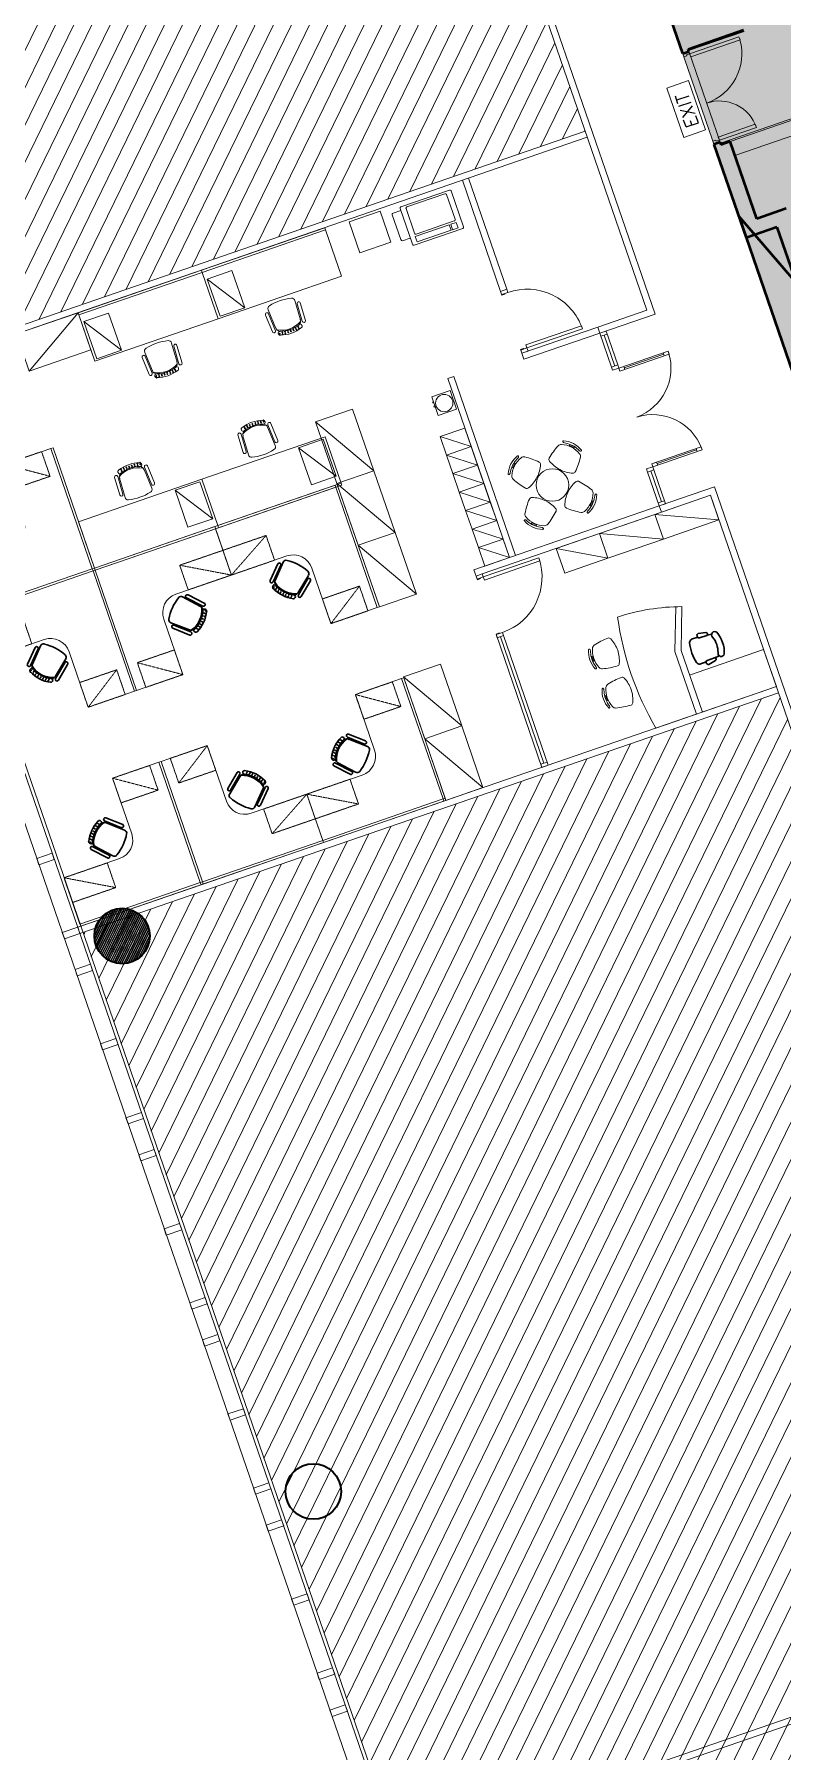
# Model space of a CAD drawing. Extents: x 760773 to 1075934, y 719259 to 1013331.
# Drawn here: x 786319 to 797774, y 768728 to 795023 of the extents above; entities that cross this region are included whole.
import ezdxf

# ---------------------------------------------------------------- set-up
doc = ezdxf.new("R2010")
doc.units = 0
doc.header["$MEASUREMENT"] = 0
doc.linetypes.add('HIDDEN', pattern=[0.375, 0.25, -0.125])
for name, color, linetype, lineweight in [('27', 7, 'Continuous', 0), ('72471 FF-FUR', 9, 'Continuous', 30), ('A-Door', 4, 'Continuous', 0), ('A-WALL', 2, 'Continuous', 0), ('A-WALL-MEET', 2, 'Continuous', 0), ('F45NOT', 1, 'Continuous', 0), ('spare0', 7, 'Continuous', 0), ('spare5', 7, 'Continuous', 0)]:
    doc.layers.add(name, color=color, linetype=linetype, lineweight=lineweight)
for name, color, linetype in [('a-hatch', 5, 'Continuous'), ('e-b-shell', 253, 'Continuous'), ('N-B-WALL', 3, 'Continuous')]:
    doc.layers.add(name, color=color, linetype=linetype)
doc.styles.add('MONOTXT', font='romans.shx')
pattern_1 = [(244, (811611.96, 819556.77), (224.6985, -109.5928), [])]

# ---------------------------------------------------------------- blocks, each defined once
blk = doc.blocks.new('AnonymousCell')
at = {"layer": 'e-b-shell', "lineweight": 0, "flags": 128}
for points in [[(-17.036, -5.814), (-17.004, -5.908), (-16.767, -5.827), (-16.8, -5.732), (-17.036, -5.814)], [(-16.06, -8.65), (-16.027, -8.745), (-15.791, -8.664), (-15.823, -8.569), (-16.06, -8.65)], [(-15.083, -11.487), (-15.05, -11.582), (-14.814, -11.5), (-14.847, -11.406), (-15.083, -11.487)], [(-14.106, -14.324), (-14.074, -14.418), (-13.837, -14.337), (-13.87, -14.242), (-14.106, -14.324)], [(-13.13, -17.16), (-13.097, -17.255), (-12.861, -17.173), (-12.893, -17.079), (-13.13, -17.16)]]:
    blk.add_lwpolyline(points, dxfattribs=at)
blk = doc.blocks.new('AnonymousCell2')
at = {"layer": 'e-b-shell', "lineweight": 0, "flags": 128}
for points in [[(-17.036, -5.814), (-17.004, -5.908), (-16.768, -5.827), (-16.8, -5.732), (-17.036, -5.814)], [(-16.06, -8.65), (-16.027, -8.745), (-15.791, -8.664), (-15.823, -8.569), (-16.06, -8.65)], [(-15.083, -11.487), (-15.051, -11.582), (-14.814, -11.5), (-14.847, -11.406), (-15.083, -11.487)], [(-14.106, -14.324), (-14.074, -14.418), (-13.837, -14.337), (-13.87, -14.242), (-14.106, -14.324)], [(-13.13, -17.16), (-13.097, -17.255), (-12.861, -17.173), (-12.893, -17.079), (-13.13, -17.16)]]:
    blk.add_lwpolyline(points, dxfattribs=at)
blk = doc.blocks.new('AnonymousCell19')
at = {"layer": 'e-b-shell', "lineweight": 0, "flags": 128}
for points in [[(-0.536, 0.546), (-0.63, 0.513), (-0.614, 0.466), (-0.567, 0.482), (-0.571, 0.496), (-0.524, 0.513), (-0.536, 0.546)], [(-0.524, 0.513), (0.232, 0.773), (0.249, 0.726), (-0.508, 0.465), (-0.524, 0.513)], [(-0.068, -0.811), (0.499, -0.616), (0.482, -0.568), (-0.085, -0.764), (-0.068, -0.811)], [(-0.057, -0.844), (-0.151, -0.877), (-0.168, -0.829), (-0.12, -0.813), (-0.116, -0.827), (-0.068, -0.811), (-0.057, -0.844)]]:
    blk.add_lwpolyline(points, dxfattribs=at)
at = {"layer": 'e-b-shell', "lineweight": 0}
for centre, radius, start, end in [((-0.524, 0.513), 0.8, 289.0057, 15.4272), ((-0.068, -0.811), 0.6, 19.0152, 109.0259)]:
    blk.add_arc(centre, radius, start, end, dxfattribs=at)
blk = doc.blocks.new('E1')
at = {"color": 0, "linetype": 'ByBlock', "lineweight": -2, "extrusion": (0, 0, -1), "flags": 128}
blk.add_lwpolyline([(0.004, 0), (-0.004, 0), (-0.004, -0.0035), (0.004, -0.0035), (0.004, 0)], dxfattribs=at)
at = {"color": 0, "linetype": 'ByBlock', "lineweight": -2, "style": 'MONOTXT'}
blk.add_text('EXIT', height=0.002, rotation=359.9989, dxfattribs=at).set_placement((-0.00293, -0.00283))
blk = doc.blocks.new('A$C65D22729')
at = {"layer": 'A-Door', "color": 4, "linetype": 'Continuous', "lineweight": 0, "ltscale": 0.001}
for p, q in [((820, -175), (180, -175)), ((820, -1725), (180, -1725))]:
    blk.add_line(p, q, dxfattribs=at)
at = {"layer": 'A-Door', "color": 4, "linetype": 'Continuous', "lineweight": 0, "ltscale": 0.001, "flags": 128}
for points in [[(0, -100), (100, -100), (100, -150), (0, -150), (0, -100)], [(100, -150), (100, -200), (900, -200), (900, -150), (100, -150)], [(0, -1750), (0, -1800), (100, -1800), (100, -1750), (0, -1750)], [(100, -1750), (100, -1700), (900, -1700), (900, -1750), (100, -1750)]]:
    blk.add_lwpolyline(points, dxfattribs=at)
for points in [[(100, -200), (180, -200), (180, -150), (100, -150)], [(900, -200), (820, -200), (820, -150), (900, -150)], [(100, -1700), (180, -1700), (180, -1750), (100, -1750)], [(900, -1700), (820, -1700), (820, -1750), (900, -1750)]]:
    blk.add_lwpolyline(points, close=True, dxfattribs=at)
at = {"layer": 'A-Door', "color": 4, "linetype": 'Continuous', "lineweight": 0, "ltscale": 0.001}
for centre, start, end in [((100, -150), 271.3024, 358.2101), ((100, -1750), 1.7899, 88.6976)]:
    blk.add_arc(centre, 800, start, end, dxfattribs=at)
blk = doc.blocks.new('A$C54586AE9')
at = {"layer": 'A-Door', "color": 4, "linetype": 'Continuous', "lineweight": 0, "ltscale": 0.001, "flags": 128}
for points in [[(0, -50), (100, -50), (100, 0), (0, 0), (0, -60)], [(0, -60), (50, -60), (50, -50), (0, -50)], [(0, -950), (0, -940), (50, -940), (50, -950), (0, -950)], [(0, -950), (0, -1000), (100, -1000), (100, -950), (0, -950)], [(100, -950), (100, -900), (1000, -900), (1000, -950), (100, -950)]]:
    blk.add_lwpolyline(points, dxfattribs=at)
at = {"layer": 'A-Door', "color": 4, "linetype": 'Continuous', "lineweight": 0, "ltscale": 0.001}
blk.add_arc((100, -950), 900, 360, 90, dxfattribs=at)
blk = doc.blocks.new('CP311')
at = {"color": 0, "linetype": 'ByBlock', "lineweight": -2, "flags": 128}
for points in [[(0.29, 0, 0.414214), (0.31, 0.02), (0.31, 0.808, 0.414214), (0.29, 0.828), (-0.29, 0.828, 0.414214), (-0.31, 0.808), (-0.31, 0.02, 0.414214), (-0.29, 0), (0.29, 0)], [(0.258, 0.831), (0.258, 0.955, 0.414214), (0.238, 0.975), (-0.164, 0.975, 0.340481), (-0.192, 0.955), (-0.192, 0.831)], [(0.259, 0.086, 0.414214), (0.279, 0.106), (0.279, 0.724, 0.414214), (0.259, 0.744), (-0.141, 0.744, 0.414214), (-0.161, 0.724), (-0.161, 0.106, 0.414214), (-0.141, 0.086), (0.259, 0.086)]]:
    blk.add_lwpolyline(points, format="xyb", dxfattribs=at)
for points in [[(-0.279, 0.197), (-0.19, 0.197), (-0.19, 0.748), (-0.279, 0.748), (-0.279, 0.197)], [(-0.279, 0.086), (-0.19, 0.086), (-0.19, 0.175), (-0.279, 0.175), (-0.279, 0.086)]]:
    blk.add_lwpolyline(points, dxfattribs=at)
blk = doc.blocks.new('X7')
at = {"color": 0}
for p in [(36.290625, 43.35625), (36.334375, 43.35625), (36.378125, 43.35625), (36.421875, 43.35625), (36.465625, 43.35625), (36.509375, 43.35625), (36.553125, 43.35625), (36.596875, 43.35625)]:
    blk.add_point(p, dxfattribs=at)
blk = doc.blocks.new('c71')
at = {"color": 0, "linetype": 'ByBlock'}
for p, q in [((-0.268, 0.415), (-0.281, 0.135)), ((-0.218, 0.411), (-0.231, 0.131)), ((-0.2, 0.38), (-0.218, 0.073)), ((-0.192, 0.467), (-0.192, 0.475)), ((0.192, 0.467), (0.192, 0.475)), ((0.199, 0.378), (0.217, 0.074)), ((0.218, 0.411), (0.231, 0.131)), ((0.268, 0.415), (0.281, 0.135))]:
    blk.add_line(p, q, dxfattribs=at)
for centre, radius, start, end in [((0, 0.004), 0.524, 70.4182, 109.1761), ((-0.243, 0.413), 0.025, 356.2298, 176.2298), ((-0.118, 0.372), 0.082, 119.0663, 178.9882), ((0, 0.076), 0.382, 59.7683, 120.2317), ((-0.167, 0.474), 0.025, 100.3884, 177.4438), ((-0.167, 0.466), 0.025, 177.4438, 294.5277), ((0, 0.004), 0.467, 70.4182, 109.1761), ((0.167, 0.466), 0.025, 245.4723, 2.5562), ((0.117, 0.372), 0.0823, 1.0429, 60.6025), ((0.167, 0.474), 0.025, 2.5562, 69.1297), ((0.243, 0.413), 0.025, 3.7702, 183.7702), ((-0.256, 0.133), 0.025, 176.2298, 356.2298), ((-0.168, 0.069), 0.05, 176.2298, 256.6171), ((-0.002, 0.764), 0.764, 256.6171, 283.7289), ((0.167, 0.07), 0.05, 283.7289, 3.7913), ((0.256, 0.133), 0.025, 183.7702, 3.7702)]:
    blk.add_arc(centre, radius, start, end, dxfattribs=at)
for p in [(-36.463, -42.857), (-36.463, -42.882)]:
    blk.add_blockref('X7', p, dxfattribs=at)
blk = doc.blocks.new('ws-20001')
at = {"lineweight": -2}
for p, q in [((-2.015, -0.815), (-2.015, -0.065)), ((-1.115, -0.815), (-2.015, -0.815)), ((-0.815, -2.015), (-0.815, -1.115)), ((-0.815, -2.015), (-0.03, -2.015)), ((-0.065, -2.015), (-0.815, -2.015))]:
    blk.add_line(p, q, dxfattribs=at)
at = {"linetype": 'HIDDEN', "lineweight": -2, "ltscale": 0.001}
for p, q in [((-2.015, -0.815), (-1.615, -0.215)), ((-0.815, -2.015), (-0.415, -1.315))]:
    blk.add_line(p, q, dxfattribs=at)
at = {"lineweight": -2, "extrusion": (0, 0, -1), "flags": 128}
for points in [[(0.065, -0.065), (2.015, -0.065), (2.015, -0.03), (0.065, -0.03), (0.065, -0.065)], [(0.065, -2.015), (0.065, -0.065), (0.03, -0.065), (0.03, -2.015)]]:
    blk.add_lwpolyline(points, dxfattribs=at)
at = {"linetype": 'HIDDEN', "lineweight": -2, "ltscale": 0.001, "flags": 128}
for points in [[(-1.615, -0.215), (-2.015, -0.215), (-2.015, -0.815), (-1.615, -0.815), (-1.615, -0.215)], [(-0.415, -1.315), (-0.815, -1.315), (-0.815, -2.015), (-0.415, -2.015), (-0.415, -1.315)]]:
    blk.add_lwpolyline(points, dxfattribs=at)
at = {"lineweight": -2, "extrusion": (0, 0, -1)}
blk.add_lwpolyline([(0.065, -0.03), (0.03, -0.03), (0.03, -0.065), (0.065, -0.065)], close=True, dxfattribs=at)
at = {"lineweight": -2}
blk.add_arc((-1.115, -1.115), 0.3, 0, 89.9862, dxfattribs=at)
at = {"lineweight": -2, "rotation": 136.37928158431}
blk.add_blockref('c71', (-0.996, -0.996), dxfattribs=at)
blk = doc.blocks.new('cab100019')
at = {"layer": '72471 FF-FUR', "lineweight": 0, "ltscale": 0.001}
blk.add_line((-0.893, 0.75), (0, 0), dxfattribs=at)
at = {"layer": '72471 FF-FUR', "lineweight": 0, "ltscale": 0.001, "flags": 128}
blk.add_lwpolyline([(0, 0), (-0.326, 0.946), (-0.893, 0.75), (-0.567, -0.195), (0, 0)], dxfattribs=at)
blk = doc.blocks.new('cab100020')
at = {"layer": '72471 FF-FUR', "lineweight": 0, "ltscale": 0.001}
blk.add_line((-0.893, 0.75), (0, 0), dxfattribs=at)
at = {"layer": '72471 FF-FUR', "lineweight": 0, "ltscale": 0.001, "flags": 128}
blk.add_lwpolyline([(0, 0), (-0.326, 0.946), (-0.893, 0.75), (-0.567, -0.195), (0, 0)], dxfattribs=at)
blk = doc.blocks.new('X301')
at = {"color": 0}
for p in [(36290.625, 43356.25), (36334.375, 43356.25), (36378.125, 43356.25), (36421.875, 43356.25), (36465.625, 43356.25), (36509.375, 43356.25), (36553.125, 43356.25), (36596.875, 43356.25)]:
    blk.add_point(p, dxfattribs=at)
blk = doc.blocks.new('c7_21')
at = {"color": 0, "linetype": 'ByBlock', "lineweight": -2}
for p, q in [((-268, 415), (-281, 135)), ((-218, 411), (-231, 131)), ((-200, 380), (-218, 73)), ((-192, 467), (-192, 475)), ((192, 467), (192, 475)), ((199, 378), (217, 74)), ((218, 411), (231, 131)), ((268, 415), (281, 135))]:
    blk.add_line(p, q, dxfattribs=at)
for centre, radius, start, end in [((0, 4), 524, 70.4182, 109.1761), ((-243, 413), 25, 356.2298, 176.2298), ((-118, 372), 82, 119.0663, 178.9882), ((0, 76), 382, 59.7683, 120.2317), ((-167, 474), 25, 100.3884, 177.4438), ((-167, 466), 25, 177.4438, 294.5277), ((0, 4), 467, 70.4182, 109.1761), ((167, 466), 25, 245.4723, 2.5562), ((117, 372), 82.3, 1.0429, 60.6025), ((167, 474), 25, 2.5562, 69.1297), ((243, 413), 25, 3.7702, 183.7702), ((-256, 133), 25, 176.2298, 356.2298), ((-168, 69), 50, 176.2298, 256.6171), ((-2, 764), 764, 256.6171, 283.7289), ((167, 70), 50, 283.7289, 3.7913), ((256, 133), 25, 183.7702, 3.7702)]:
    blk.add_arc(centre, radius, start, end, dxfattribs=at)
for p in [(-36463, -42857), (-36463, -42882)]:
    blk.add_blockref('X301', p, dxfattribs=at)
blk = doc.blocks.new('CHAIR12')
at = {"color": 0, "linetype": 'ByBlock', "ltscale": 0.5, "flags": 128}
for points in [[(-0.0098, -0.0075), (-0.009, -0.0121, 0.736549), (-0.0071, -0.012), (-0.0072, -0.0073, 0.857709), (-0.0098, -0.0075)], [(0.0069, -0.0151), (0.0072, -0.0123, -0.085099), (0.0071, -0.012), (0.0072, -0.0073, -0.186029), (0.0078, -0.0065), (0.0079, -0.0025, 0.23574), (0.0064, -0.0008, 0.124929), (-0.0064, -0.0008, 0.23574), (-0.0079, -0.0025), (-0.0078, -0.0065, -0.186029), (-0.0072, -0.0073), (-0.0071, -0.012, -0.085099), (-0.0072, -0.0123), (-0.0069, -0.0151)]]:
    blk.add_lwpolyline(points, format="xyb", dxfattribs=at)
at = {"color": 0, "linetype": 'ByBlock', "ltscale": 0.5, "extrusion": (0, 0, -1), "flags": 128}
for points in [[(-0.0098, -0.0075), (-0.009, -0.0121, 0.736549), (-0.0071, -0.012), (-0.0072, -0.0073, 0.857709), (-0.0098, -0.0075)], [(0.005, -0.015, -0.178907), (-0.005, -0.015, 0.986284), (-0.0069, -0.0183, 0.201081), (0.0069, -0.0183, 0.986284), (0.005, -0.015)]]:
    blk.add_lwpolyline(points, format="xyb", dxfattribs=at)
blk = doc.blocks.new('Chair071')
at = {"lineweight": -2, "flags": 128}
for points in [[(0, 0.0155, 0.104546), (-0.0062, 0.0142, 0.229348), (-0.0077, 0.0125, 0.05399), (-0.009, 0.0032, 0.308249), (-0.008, 0.0017, 0.103199), (0, 0, 0.103199)], [(-0.0043, 0.0161, -0.142221), (0.0043, 0.0161), (0.0051, 0.0159, 0.047635), (0.0057, 0.0158, 0.083355), (0.0061, 0.0159, 0.222875), (0.0063, 0.016, 0.153024), (0.0064, 0.0164, 0.213168), (0.0062, 0.0167, 0.211623), (-0.0062, 0.0167, 0.213168), (-0.0064, 0.0164, 0.153024), (-0.0063, 0.016, 0.222875), (-0.0061, 0.0159, 0.083355), (-0.0057, 0.0158, 0.047635), (-0.0051, 0.0159), (-0.0043, 0.0161)], [(0, 0, 0.103199), (0.008, 0.0017, 0.308249), (0.009, 0.0032, 0.05399), (0.0077, 0.0125, 0.229348), (0.0062, 0.0142, 0.104546), (0, 0.0155, 0.104546)]]:
    blk.add_lwpolyline(points, format="xyb", dxfattribs=at)
at = {"color": 8, "lineweight": -2, "true_color": 0x7f7f7f, "flags": 128}
blk.add_lwpolyline([(0.0016, 0.0158), (0.0016, 0.0165), (-0.0016, 0.0165), (-0.0016, 0.0158), (0.0016, 0.0158)], dxfattribs=at)
blk = doc.blocks.new('mgr11')
at = {"color": 0, "lineweight": -2}
for p, q in [((-1.639, 0), (-1.639, -1.015)), ((-2.298, 0), (-0.345, 0)), ((-1.545, -0.998), (-1.545, 0)), ((-1.405, -1.659), (-1.639, -1.015)), ((-1.315, -1.63), (-1.545, -0.998))]:
    blk.add_line(p, q, dxfattribs=at)
at = {"color": 0, "lineweight": -2, "extrusion": (0, 0, -1), "flags": 128}
blk.add_lwpolyline([(0.345, 0), (0.345, -0.6), (1.545, -0.6)], dxfattribs=at)
at = {"color": 0, "lineweight": -2}
for centre, radius, start, end in [((2.225, -0.9), 4.612, 168.7476, 191.2501), ((-2.345, 1.4), 3.2, 270.8431, 288.7751)]:
    blk.add_arc(centre, radius, start, end, dxfattribs=at)
for name, p, xscale, yscale, zscale, rotation in [('Chair071', (-2.464, -0.682), 24.99999997136144, 25.00000008692805, 25.00000002914472, 90.00000289454144), ('CHAIR12', (-1.403, -0.908), 25.39998628385365, 25.39998628385365, 25.39998628385365, 90), ('Chair071', (-2.464, -1.317), 24.99999997136144, 25.00000008692805, 25.00000002914472, 90.00000289454144)]:
    blk.add_blockref(name, p, dxfattribs=dict(at, xscale=xscale, yscale=yscale, zscale=zscale, rotation=rotation))
blk = doc.blocks.new('CAB1000-A1')
at = {"color": 0, "linetype": 'ByBlock', "lineweight": -2}
blk.add_line((0.45, 1), (0.05, 0.1), dxfattribs=at)
at = {"color": 0, "linetype": 'ByBlock', "lineweight": -2, "flags": 128}
blk.add_lwpolyline([(0.05, 0.1), (0.45, 0.1), (0.45, 1), (0.05, 1), (0.05, 0.1)], dxfattribs=at)

msp = doc.modelspace()

# ---------------------------------------------------------------- hatches: boundary and pattern name
at = {"layer": '27', "lineweight": 0, "true_color": 0x636466}
h = msp.add_hatch(dxfattribs=at)
h.set_pattern_fill('ANSI31', color=251, scale=2000)
h.set_pattern_definition(pattern_1)
h.paths.add_polyline_path([(801994.60271, 810545.9248), (800481.77299, 810025.01575), (800807.33131, 809079.4979), (790618.82767, 805571.41801), (794761.71859, 793539.58913), (784100.16858, 789868.52306), (777964.13202, 807693.61087), (800326.03156, 815391.80729)])
h = msp.add_hatch(dxfattribs=at)
h.set_pattern_fill('ANSI31', color=251, scale=2000)
h.set_pattern_definition(pattern_1)
h.paths.add_polyline_path([(808593.72057, 758588.67064), (805848.07153, 766564.93363), (804239.35759, 766013.22891), (803354.46909, 768578.02079), (802410.91258, 768253.11555), (801144.23579, 771931.81204), (802089.76907, 772257.38526), (799709.34075, 779170.65106), (798763.82232, 778845.08296), (798047.57238, 780925.22382), (798993.09081, 781250.79193), (797724.38882, 784935.37005), (787062.84354, 781264.30566), (796325.63848, 754364.26354)])
at = {"layer": 'a-hatch', "lineweight": 0}
h = msp.add_hatch(dxfattribs=at)
h.set_pattern_fill('ANSI32', color=256, scale=75)
h.set_pattern_definition([(244, (811611.96, 819556.772), (25.278583, -12.329189), []), (244, (811599.424, 819552.456), (25.278583, -12.329189), [])])
edge = h.paths.add_edge_path()
edge.add_arc((784731.55625, 789726.06045), 425, 0, 360)
edge = h.paths.add_edge_path()
edge.add_arc((787664.47619, 781208.23715), 425, 0, 360)
at = {"layer": 'spare5', "linetype": 'Continuous', "true_color": 0x7f7f7f}
msp.add_hatch(color=8, dxfattribs=at).paths.add_polyline_path([(798530.57828, 788121.87453), (792906.48599, 804455.65598), (801652.68868, 807467.21508), (807276.79282, 791133.36317)])

# ---------------------------------------------------------------- linework, layer by layer
at = {"layer": '72471 FF-FUR', "lineweight": 0, "ltscale": 0.001}
for p, q in [((788970.33929, 791271.96344), (789543.88761, 790834.87956)), ((787079.30214, 790620.82713), (787652.85046, 790183.74325)), ((793014.7847, 788707.58883), (792538.90623, 788861.01694)), ((790943.6714, 788252.07833), (790370.12308, 788689.16221)), ((793112.45514, 788423.93326), (792636.57668, 788577.36137)), ((793210.12559, 788140.27769), (792734.24712, 788293.70579)), ((789052.63425, 787600.94202), (788479.08593, 788038.02591)), ((793307.79604, 787856.62211), (792831.91757, 788010.05022)), ((793405.46648, 787572.96654), (792929.58801, 787726.39465)), ((793503.13693, 787289.31097), (793027.25846, 787442.73908)), ((793600.80737, 787005.6554), (793124.9289, 787159.0835)), ((795110.86043, 786996.79729), (794318.7699, 787147.10766))]:
    msp.add_line(p, q, dxfattribs=at)
at = {"layer": '72471 FF-FUR', "lineweight": 0}
msp.add_line((793184.15198, 786756.42737), (793089.60012, 786723.87055), dxfattribs=at)
at = {"layer": '72471 FF-FUR', "lineweight": 0, "ltscale": 0.001, "flags": 128}
for points in [[(791781.72845, 791838.73972), (791308.96955, 791675.9545), (791146.18433, 792148.7134), (791618.94324, 792311.49862), (791781.72845, 791838.73972)], [(789135.69644, 790666.39997), (791026.73358, 791317.53628), (790782.55747, 792026.67521), (788891.52032, 791375.5389), (789135.69644, 790666.39997)], [(787244.65929, 790015.26366), (789135.69644, 790666.39997), (788891.52032, 791375.5389), (787000.48317, 790724.40259), (787244.65929, 790015.26366)], [(789543.88761, 790834.87956), (789165.68018, 790704.6523), (788970.33929, 791271.96344), (789348.54672, 791402.19071), (789543.88761, 790834.87956)], [(787652.85046, 790183.74325), (787274.64303, 790053.51599), (787079.30214, 790620.82713), (787457.50957, 790751.0544), (787652.85046, 790183.74325)], [(790778.31426, 788857.6418), (788887.27711, 788206.50549), (789131.45322, 787497.36656), (791022.49037, 788148.50287), (790778.31426, 788857.6418)], [(790370.12308, 788689.16221), (790748.33051, 788819.38948), (790943.6714, 788252.07833), (790565.46397, 788121.85107), (790370.12308, 788689.16221)], [(788887.27711, 788206.50549), (786996.23996, 787555.36918), (787240.41607, 786846.23025), (789131.45322, 787497.36656), (788887.27711, 788206.50549)], [(788479.08593, 788038.02591), (788857.29336, 788168.25317), (789052.63425, 787600.94202), (788674.42682, 787470.71476), (788479.08593, 788038.02591)]]:
    msp.add_lwpolyline(points, dxfattribs=at)
at = {"layer": '72471 FF-FUR', "lineweight": 0}
for points in [[(788880.30253, 791408.69309), (790771.33968, 792059.8294), (790782.73458, 792026.7362), (788891.69743, 791375.59989)], [(786989.08827, 790757.4958), (788880.12542, 791408.63211), (788891.52032, 791375.53891), (787000.48317, 790724.40259)], [(792508.2145, 789183.12231), (792410.54405, 789466.77788), (792694.19962, 789564.44833), (792791.87007, 789280.79276)], [(792426.48829, 789374.63766), (792440.59765, 789379.4959), (792435.71663, 789393.67141), (792421.60727, 789388.81316)], [(792447.71042, 789313.0041), (792461.81978, 789317.86234), (792456.93876, 789332.03785), (792442.8294, 789327.17961)], [(791033.70816, 788115.34869), (789142.67101, 787464.21237), (789131.27611, 787497.30558), (791022.31326, 788148.44189)], [(789142.67101, 787464.21238), (787251.63386, 786813.07607), (787240.23896, 786846.16927), (789131.27611, 787497.30558)]]:
    msp.add_lwpolyline(points, close=True, dxfattribs=at)
at = {"layer": '72471 FF-FUR', "lineweight": 0, "const_width": 5}
msp.add_lwpolyline([(792664.79896, 789724.02125), (792656.65975, 789747.65921), (792751.21161, 789780.21603), (792759.35081, 789756.57806)], dxfattribs=at)
at = {"layer": '72471 FF-FUR', "lineweight": 0, "ltscale": 0.001}
for points in [[(793014.7847, 788707.58883), (792917.11426, 788991.24441), (792538.90624, 788861.01694), (792636.57668, 788577.36137)], [(793112.45514, 788423.93326), (793014.7847, 788707.58883), (792636.57668, 788577.36137), (792734.24712, 788293.70579)], [(793210.12559, 788140.27769), (793112.45514, 788423.93326), (792734.24712, 788293.70579), (792831.91757, 788010.05022)], [(793307.79604, 787856.62211), (793210.12559, 788140.27769), (792831.91757, 788010.05022), (792929.58801, 787726.39465)], [(793405.46648, 787572.96654), (793307.79604, 787856.62211), (792929.58801, 787726.39465), (793027.25846, 787442.73908)], [(793503.13693, 787289.31097), (793405.46649, 787572.96654), (793027.25846, 787442.73908), (793124.92891, 787159.0835)], [(793600.80737, 787005.6554), (793503.13693, 787289.31097), (793124.92891, 787159.0835), (793222.59935, 786875.42793)], [(795110.86044, 786996.7973), (794448.99742, 786768.89959), (794318.76991, 787147.10767), (794980.63294, 787375.00537)]]:
    msp.add_lwpolyline(points, close=True, dxfattribs=at)
at = {"layer": '72471 FF-FUR', "lineweight": 0}
msp.add_circle((792601.20706, 789373.78532), 132.69549, dxfattribs=at)
at = {"layer": '72471 FF-FUR', "lineweight": 0, "ltscale": 0.001}
msp.add_circle((794258.93392, 788118.08283), 250.0004, dxfattribs=at)
at = {"layer": 'A-Door', "color": 4, "linetype": 'Continuous', "lineweight": 0, "ltscale": 0.001}
for p, q in [((794986.73652, 790444.19553), (795165.73513, 789924.34581)), ((795051.45589, 790413.6168), (795214.18645, 789941.0277)), ((795081.28488, 790476.76251), (795260.28697, 789956.90262)), ((795719.20197, 788316.9614), (795898.32814, 787796.74387)), ((795930.52161, 787860.70946), (795767.6745, 788333.65183)), ((795813.75381, 788349.5182), (795992.8768, 787829.31095)), ((793395.63467, 785835.08169), (794098.8614, 783792.76297)), ((794129.8589, 783856.31738), (793462.44467, 785794.62888)), ((793509.72065, 785810.9073), (794193.41326, 783825.31979))]:
    msp.add_line(p, q, dxfattribs=at)
for points in [[(794986.73137, 790444.20957), (795003.00998, 790396.93491), (795097.56216, 790429.4931), (795081.28355, 790476.76777)], [(795898.32854, 787796.74402), (795882.04993, 787844.01869), (795976.60212, 787876.57688), (795992.88073, 787829.30222)], [(794193.41326, 783825.31979), (794098.8614, 783792.76297), (794082.58297, 783840.03897), (794177.13482, 783872.59579)]]:
    msp.add_lwpolyline(points, close=True, dxfattribs=at)
at = {"layer": 'A-WALL', "color": 2, "linetype": 'Continuous', "lineweight": 0, "ltscale": 0.001}
for p, q in [((795832.97494, 790735.59016), (790745.93692, 805509.42129)), ((796224.05761, 794820.95682), (796256.61448, 794726.40481)), ((796256.66335, 794726.42164), (796224.10648, 794820.97364)), ((796256.61448, 794726.40481), (796256.66335, 794726.42164)), ((794761.7186, 793539.58913), (784053.52998, 789852.4641)), ((794794.27543, 793445.03722), (784086.08773, 789757.91257)), ((797370.96964, 791490.04052), (797371.01851, 791490.05734)), ((797634.97359, 790723.35929), (797370.96964, 791490.04052)), ((797371.01851, 791490.05734), (797635.02246, 790723.37612)), ((795705.86627, 790797.5852), (794954.1762, 790538.75756)), ((795832.97214, 790735.5892), (794986.73302, 790444.2057)), ((797635.02246, 790723.37612), (797634.97359, 790723.35929)), ((794954.1762, 790538.75756), (794986.73302, 790444.2057)), ((795898.32464, 787796.75403), (796744.56409, 788088.13764)), ((799088.65611, 781280.34228), (796744.56575, 788088.13821)), ((795898.32464, 787796.75403), (795930.88178, 787702.20229)), ((795930.88178, 787702.20229), (796682.56907, 787961.02898)), ((797691.83199, 785029.92196), (786983.62882, 781342.79192)), ((797724.38882, 784935.37005), (787016.18657, 781248.24038)), ((801629.83567, 770521.57583), (791867.12666, 767160.00553)), ((801756.9442, 770459.58068), (791899.68441, 767065.454))]:
    msp.add_line(p, q, dxfattribs=at)
for points in [[(800807.33988, 809079.50085), (790618.82767, 805571.41801), (795705.86627, 790797.5852)], [(796682.57071, 787961.02954), (798961.54744, 781342.33732)]]:
    msp.add_lwpolyline(points, dxfattribs=at)
at = {"layer": 'A-WALL-MEET', "color": 2, "linetype": 'Continuous', "lineweight": 0, "ltscale": 0.001}
msp.add_line((788856.6998, 775904.95543), (788824.14298, 775999.50729), dxfattribs=at)
at = {"layer": 'N-B-WALL', "lineweight": 0}
for p, q in [((793465.7013, 791083.85556), (792879.67913, 792785.78751)), ((793560.25316, 791116.41237), (792974.23099, 792818.34433)), ((793560.25555, 791116.4132), (793465.7013, 791083.85556)), ((793791.26997, 790138.33549), (794954.1762, 790538.75757)), ((793823.82678, 790043.78363), (794986.73302, 790444.20571)), ((793823.82678, 790043.78363), (793791.26997, 790138.33549)), ((795898.32497, 787796.75414), (793057.0433, 786818.42241)), ((795930.88178, 787702.20229), (793184.15198, 786756.42737)), ((793057.0433, 786818.42241), (793109.13424, 786667.13935)), ((793509.72065, 785810.9073), (793415.16879, 785778.35048))]:
    msp.add_line(p, q, dxfattribs=at)
msp.add_lwpolyline([(793600.80738, 787005.6554), (792656.65975, 789747.65921), (792751.21161, 789780.21603), (793695.35924, 787038.21221)], dxfattribs=at)
at = {"layer": 'spare0', "color": 2, "linetype": 'Continuous', "lineweight": 13, "true_color": 0xfff500}
for p, q in [((796139.89738, 753983.42253), (777582.45114, 807878.07133)), ((777900.2557, 807722.98708), (796294.88395, 754301.19373))]:
    msp.add_line(p, q, dxfattribs=at)
at = {"layer": 'spare0', "color": 1, "linetype": 'Continuous', "lineweight": 53}
for p, q in [((796256.61448, 794726.40481), (792906.55619, 804455.68354)), ((796338.16621, 794796.71632), (797189.11061, 795089.72084)), ((796256.61448, 794726.40481), (796351.11239, 794759.11832)), ((796351.11239, 794759.11832), (796338.16621, 794796.71632)), ((796351.11239, 794759.11832), (796338.17681, 794796.68553)), ((796829.71144, 793368.66886), (796735.18415, 793336.31538)), ((796735.2189, 793336.32727), (797228.41701, 791903.95655)), ((796829.71144, 793368.66886), (796842.64281, 793331.11257)), ((796984.57576, 793379.98356), (796842.64279, 793331.11264)), ((797391.53219, 792198.08507), (796984.57576, 793379.98356)), ((797840.69185, 792352.74089), (797391.53219, 792198.08507)), ((797114.44357, 792235.0217), (798530.70026, 788121.87926)), ((797994.20753, 791215.77838), (797114.44357, 792235.0217)), ((797701.20138, 792066.74688), (797228.41701, 791903.95655)), ((797701.20138, 792066.74688), (797994.20753, 791215.77838))]:
    msp.add_line(p, q, dxfattribs=at)
at = {"layer": 'spare0', "color": 40, "linetype": 'Continuous', "lineweight": 0, "true_color": 0xffa824}
for p, q in [((796346.3055, 794773.07838), (797197.24989, 795066.08253)), ((799155.76141, 794154.01865), (796834.5038, 793354.75052))]:
    msp.add_line(p, q, dxfattribs=at)
at = {"layer": 'spare0', "color": 4, "linetype": 'Continuous', "lineweight": 0}
msp.add_line((796354.36028, 794749.68539), (796829.90379, 793368.78092), dxfattribs=at)
at = {"layer": 'spare0', "color": 6, "linetype": 'Continuous', "lineweight": 13}
for p, q in [((799163.90057, 794130.38068), (796984.57587, 793379.9836)), ((799237.15271, 793917.63876), (797057.82826, 793167.24176))]:
    msp.add_line(p, q, dxfattribs=at)
at = {"layer": 'spare0', "color": 21, "linetype": 'Continuous', "lineweight": 0, "true_color": 0xffa848}
msp.add_line((797228.44146, 791903.96465), (797521.44751, 791052.99643), dxfattribs=at)
at = {"layer": 'spare0', "color": 1, "linetype": 'Continuous', "lineweight": 0, "flags": 128}
msp.add_lwpolyline([(777961.20549, 807697.33446), (777961.20549, 807697.33446), (796325.32466, 754364.15548), (829796.89685, 765889.79951), (811434.81768, 819217.06035)], dxfattribs=at)
at = {"layer": 'spare0', "color": 2, "linetype": 'Continuous', "lineweight": 0, "flags": 128}
for points in [[(786356.31421, 782395.93597), (786388.87101, 782301.38411), (786625.2879, 782382.78901), (786592.7311, 782477.34088), (786356.31421, 782395.93597)], [(787333.01405, 779559.37797), (787365.57085, 779464.82611), (787601.98774, 779546.23102), (787569.43094, 779640.78288), (787333.01405, 779559.37797)], [(788309.71355, 776722.82087), (788342.27035, 776628.26901), (788578.68724, 776709.67392), (788546.13044, 776804.22578), (788309.71355, 776722.82087)], [(789286.41305, 773886.26378), (789318.96985, 773791.71191), (789555.38674, 773873.11682), (789522.82994, 773967.66869), (789286.41305, 773886.26378)], [(790263.11289, 771049.70578), (790295.66969, 770955.15392), (790532.08658, 771036.55883), (790499.52978, 771131.11069), (790263.11289, 771049.70578)]]:
    msp.add_lwpolyline(points, dxfattribs=at)
at = {"layer": 'spare0', "color": 5, "linetype": 'Continuous', "lineweight": 40}
for centre in [(787664.47619, 781208.23715), (790594.48327, 772698.87871)]:
    msp.add_circle(centre, 425, dxfattribs=at)
at = {"layer": 'spare5', "color": 8, "linetype": 'Continuous', "lineweight": 13, "true_color": 0x7f7f7f, "flags": 128}
msp.add_lwpolyline([(798530.57828, 788121.87453), (792906.41579, 804455.62843), (801652.61848, 807467.18753), (807276.78097, 791133.43363), (798530.57828, 788121.87453)], dxfattribs=at)

# ---------------------------------------------------------------- block references
at = {"color": 7, "linetype": 'Continuous', "lineweight": 0, "xscale": 999.9999999999975, "yscale": 999.9999999999975, "zscale": 999.9999999999975}
for name, p in [('AnonymousCell', (803783.42062, 787075.16286)), ('AnonymousCell2', (803978.82062, 786507.86286))]:
    msp.add_blockref(name, p, dxfattribs=at)
at = {"color": 41, "linetype": 'Continuous', "lineweight": 0, "true_color": 0xffd291, "xscale": 999.9999999999975, "yscale": 999.9999999999975, "zscale": 999.9999999999975}
msp.add_blockref('AnonymousCell19', (796886.62062, 794212.96286), dxfattribs=at)
at = {"lineweight": 0}
for name, p, xscale, yscale, zscale, rotation in [('cab100020', (786238.9093, 789864.61506), 999.9999999999999, 999.9999999999999, 999.9999999999999, 270), ('cab100020', (790630.40812, 789086.98481), 1000, 1000, 1000, 179.9999999999948), ('cab100020', (790955.97675, 788141.46473), 1000, 1000, 1000, 179.9999999999948), ('cab100019', (791281.54541, 787195.94466), 999.9999999999984, 999.9999999999984, 999.9999999999984, 179.9999999999948), ('cab100020', (791976.62791, 785177.26404), 1000, 1000, 1000, 179.9999999999948), ('cab100019', (792302.19658, 784231.74397), 999.9999999999984, 999.9999999999984, 999.9999999999984, 179.9999999999948)]:
    msp.add_blockref(name, p, dxfattribs=dict(at, xscale=xscale, yscale=yscale, zscale=zscale, rotation=rotation))
at = {"layer": '72471 FF-FUR', "lineweight": 0, "ltscale": 0.001}
for name, p, xscale, yscale, zscale, rotation in [('CP311', (792803.87254, 792349.59413), 1000.001580537663, 1000.001580537663, 1000.001580537663, 108.9999971079675), ('Chair071', (794373.89187, 788353.78154), -25000.03960679152, 25000.03960679152, 25000.03960679151, 332.5234922274325), ('Chair071', (794023.23521, 788233.04077), -25000.03960679152, 25000.03960679153, 25000.03960679151, 62.52349222745016), ('Chair071', (794494.63263, 788003.12488), 25000.03960679151, 25000.03960679151, 25000.03960679151, 245.4765077776311), ('Chair071', (794143.97598, 787882.38412), 25000.03960679152, 25000.03960679152, 25000.03960679152, 155.4765077776572), ('CAB1000-A1', (796923.62697, 787568.10181), 1000.001580537663, 1000.001580537663, 1000.001580537663, 108.9999992251558), ('CAB1000-A1', (796072.6589, 787275.09001), 1000.001580537663, 1000.001580537663, 1000.001580537663, 108.9999992251558)]:
    msp.add_blockref(name, p, dxfattribs=dict(at, xscale=xscale, yscale=yscale, zscale=zscale, rotation=rotation))
at = {"layer": '72471 FF-FUR', "lineweight": 0, "ltscale": 0.001, "extrusion": (0, 0, -1), "zscale": -1}
for p, rotation in [((-790084.79871, 790942.34885), 160.8269828878543), ((-788193.76156, 790291.21254), 160.8269828878543), ((-789829.21198, 788581.69292), 340.8269828878543), ((-787938.17483, 787930.55662), 340.8269828878543)]:
    msp.add_blockref('c7_21', p, dxfattribs=dict(at, rotation=rotation))
at = {"layer": '72471 FF-FUR', "lineweight": 0, "ltscale": 0.001, "extrusion": (0, 0, -1)}
for p, xscale, yscale, zscale, rotation in [((-787289.76542, 786794.48073), -1000.001580537663, 1000.001580537663, 1000.001580537663, 70.99999710236669), ((-790979.45887, 788165.4146), 1000.001580537664, 1000.001580537664, 1000.001580537664, 71.0000028920268), ((-787169.01291, 786853.37284), -1000.001580537664, 1000.001580537663, 1000.001580537662, 250.9999971029038), ((-787258.8375, 786884.30193), 1000.001580537664, 1000.001580537664, 1000.001580537664, 71.00000289199825), ((-792665.89731, 783267.62694), -1000.001580537664, 1000.001580537664, 1000.001580537662, 70.99999710290376), ((-788855.45135, 781955.58518), 1000.001580537664, 1000.001580537664, 1000.001580537664, 251.0000028920269), ((-788945.27576, 781986.5142), -1000.001580537664, 1000.001580537664, 1000.001580537662, 70.99999710290376)]:
    msp.add_blockref('ws-20001', p, dxfattribs=dict(at, xscale=xscale, yscale=yscale, zscale=zscale, rotation=rotation))
at = {"layer": '72471 FF-FUR', "linetype": 'Continuous', "lineweight": 0, "ltscale": 0.001, "extrusion": (0, 0, -1), "xscale": 1000.001580537664, "yscale": 1000.001580537664, "zscale": 1000.001580537664, "rotation": 161.0000028920335}
msp.add_blockref('mgr11', (-798018.36788, 785142.35726), dxfattribs=at)
at = {"layer": 'A-Door', "color": 4, "linetype": 'Continuous', "lineweight": 0, "ltscale": 0.001}
for name, p, rotation in [('A$C54586AE9', (793465.70156, 791083.85354), 19.00000000256907), ('A$C65D22729', (795133.17905, 790018.89701), 19.00000000253414)]:
    msp.add_blockref(name, p, dxfattribs=dict(at, rotation=rotation))
at = {"layer": 'A-Door', "color": 4, "linetype": 'Continuous', "lineweight": 0, "ltscale": 0.001, "xscale": -1, "rotation": 199.0000000025131}
msp.add_blockref('A$C54586AE9', (793415.16788, 785778.35228), dxfattribs=at)
at = {"layer": 'F45NOT', "lineweight": 0, "ltscale": 0.001, "xscale": 100001.681836858, "yscale": 100001.6817519901, "zscale": -100001.681794424, "rotation": 109.001090245645}
msp.add_blockref('E1', (796144.37528, 793821.20468), dxfattribs=at)

doc.saveas('drawing.dxf')
